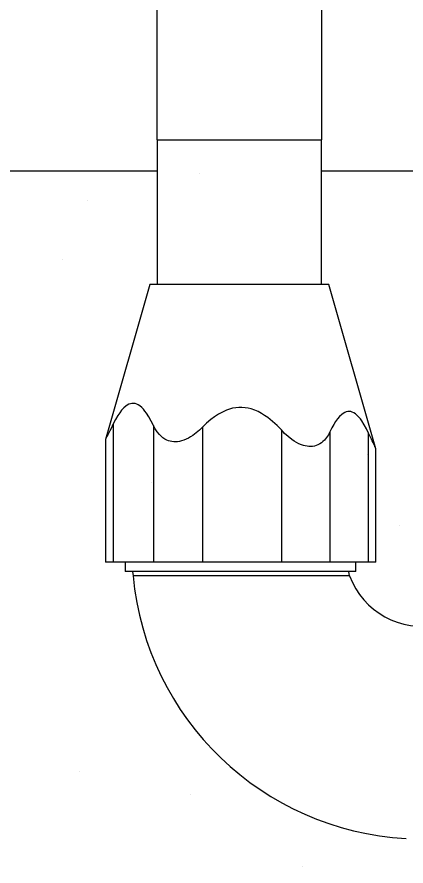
# Model space of a CAD drawing. Extents: x -36 to 357, y 137 to 237.
# Drawn here: x 12.4354 to 12.4726, y 181.5861 to 181.6673 of the extents above; entities that cross this region are included whole.
import ezdxf

# ---------------------------------------------------------------- set-up
doc = ezdxf.new("R2010")
doc.units = 0
doc.header["$LTSCALE"] = 0.01
doc.layers.add('01', color=1, linetype='CONTINUOUS')
doc.layers.add('A-HACHURAPARED', color=254, linetype='CONTINUOUS')

msp = doc.modelspace()

# ---------------------------------------------------------------- linework, layer by layer
at = {"layer": '01', "ltscale": 10}
for p, q in [((12.44878281736933, 181.6555735946761), (12.44878281736933, 181.7236476690144)), ((12.4645058173694, 181.7236476690144), (12.4645058173694, 181.6555735946761)), ((12.44878281736933, 181.6555735946761), (12.4645058173694, 181.6555735946761)), ((12.44878281736933, 181.6555735946761), (12.44878281736933, 181.6417361832414)), ((12.4645058173694, 181.6417361832414), (12.4645058173694, 181.6555735946761)), ((12.44878281736933, 181.652586053152), (12.13667260527252, 181.652586053152)), ((12.50119431372337, 181.652586053152), (12.4645058173694, 181.652586053152)), ((12.4480943173698, 181.6417361832414), (12.44384629736492, 181.6269215769207)), ((12.46519431736892, 181.6417361832414), (12.4480943173698, 181.6417361832414)), ((12.46969897866625, 181.6260265623683), (12.46519431736892, 181.6417361832414)), ((12.44459849165728, 181.6284000399063), (12.44459849165728, 181.6151861832415)), ((12.44843214953294, 181.6282616180605), (12.44843214953294, 181.6151861832415)), ((12.45313748425947, 181.6280923252013), (12.45313748426274, 181.6151861832415)), ((12.46066443306086, 181.6278228764226), (12.46066443306086, 181.6151861832415)), ((12.46531163062104, 181.6276573424398), (12.46531163062104, 181.6151861832415)), ((12.46900492154241, 181.6151861832415), (12.46900492154132, 181.6275262306278)), ((12.44384568921746, 181.6269195262064), (12.44384568921746, 181.6151861832415)), ((12.46969958681479, 181.6260235645063), (12.46969897866625, 181.6260265623683)), ((12.46969958681479, 181.6151861832415), (12.46969958681479, 181.6260240129931)), ((12.44459849165728, 181.6151861832415), (12.44384568921746, 181.6151861832415)), ((12.44843214953294, 181.6151861832415), (12.44459849165728, 181.6151861832415)), ((12.44574763801579, 181.6151861832415), (12.44574763801579, 181.6142861832415)), ((12.45313748426274, 181.6151861832415), (12.44843214953294, 181.6151861832415)), ((12.46066443306086, 181.6151861832415), (12.45313748426274, 181.6151861832415)), ((12.46531163062104, 181.6151861832415), (12.46066443306086, 181.6151861832415)), ((12.46900492154241, 181.6151861832415), (12.46531163062104, 181.6151861832415)), ((12.46779763801537, 181.6142861832415), (12.46779763801537, 181.6151861832415)), ((12.46969958681479, 181.6151861832415), (12.46900492154241, 181.6151861832415)), ((12.46779763801537, 181.6142861832415), (12.44574763801579, 181.6142861832415)), ((12.44642263801511, 181.6142861832415), (12.44648626955936, 181.6138636738297)), ((12.46718626955922, 181.6138636738297), (12.46712263801496, 181.6142861832415)), ((12.46718626955922, 181.6138636738297), (12.44648626955936, 181.6138636738297))]:
    msp.add_line(p, q, dxfattribs=at)
for points in [[(12.44843214953185, 181.6282616180585, 0), (12.44822558312922, 181.6286770965873, 0), (12.44800723321464, 181.629069151905, 0), (12.44777596951794, 181.6294301553564, 0), (12.44762847775823, 181.6296308043653, 0), (12.44747466737831, 181.6298149900087, 0), (12.44731506579742, 181.6299789621451, 0), (12.447150200437, 181.6301189706327, 0), (12.44698059871521, 181.6302312653301, 0), (12.44683451189453, 181.6303014620356, 0), (12.44668548250961, 181.6303482571124, 0), (12.44653504714229, 181.6303705254416, 0), (12.44638474237222, 181.6303671419044, 0), (12.44623524330059, 181.6303375568884, 0), (12.44608704683783, 181.6302832540721, 0), (12.44594139199949, 181.6302061549191, 0), (12.44579951780438, 181.6301081808927, 0), (12.44559552826727, 181.6299275265375, 0), (12.44539988077563, 181.6297111721177, 0), (12.4452129383521, 181.629465611437, 0), (12.44503506401929, 181.6291973382995, 0), (12.44481062525888, 181.6288117820315, 0), (12.44459849165728, 181.6284000399063, 0)], [(12.46066443305977, 181.6278228764245, 0), (12.46025371450783, 181.6282463671175, 0), (12.45981952551706, 181.6286462525341, 0), (12.45935956531507, 181.6290148160315, 0), (12.45906615413373, 181.629219888202, 0), (12.45876009863428, 181.6294083307596, 0), (12.45844242005337, 181.6295763047649, 0), (12.45811413963097, 181.6297199712785, 0), (12.45777627860812, 181.6298354913609, 0), (12.45748681425762, 181.6299076406285, 0), (12.45719142346284, 181.6299562228129, 0), (12.45689314029482, 181.629980060041, 0), (12.45659499882136, 181.6299779744398, 0), (12.45629829206778, 181.6299493626228, 0), (12.45600406785711, 181.6298956934663, 0), (12.45571481506672, 181.6298188882717, 0), (12.45543302257179, 181.6297208683402, 0), (12.45503026016818, 181.6295407837125, 0), (12.45464382818614, 181.6293247914663, 0), (12.45427448442283, 181.6290793893222, 0), (12.45392298667653, 181.6288110750008, 0), (12.45352015953145, 181.6284627876019, 0), (12.45313748425838, 181.6280923252002, 0)], [(12.46900492154132, 181.6275262306308, 0), (12.46880367500494, 181.6279387850818, 0), (12.46859099013714, 181.6283272916869, 0), (12.4683658375518, 181.6286839886771, 0), (12.46822231475967, 181.6288815932981, 0), (12.46807273593445, 181.6290623888777, 0), (12.46791765648964, 181.6292226857783, 0), (12.46775763183873, 181.6293587943623, 0), (12.46759321739523, 181.6294670249921, 0), (12.46744969876677, 181.6295345576437, 0), (12.46730343693348, 181.6295780745965, 0), (12.46715595633, 181.6295965609929, 0), (12.46700878138659, 181.6295890019752, 0), (12.46686264094246, 181.629554989308, 0), (12.46671792727725, 181.6294961185103, 0), (12.46657580654723, 181.6294144012805, 0), (12.46643744490434, 181.6293118493172, 0), (12.46623482805449, 181.629120572561, 0), (12.46604071479273, 181.6288925102637, 0), (12.46585540151432, 181.6286344600028, 0), (12.46567918461774, 181.628353219356, 0), (12.46549096073872, 181.6280150954839, 0), (12.46531163061995, 181.6276573424379, 0)], [(12.44459849165728, 181.6284000399063, 0), (12.4444878363855, 181.6281743772066, 0), (12.44438131678185, 181.6279587097557, 0), (12.44427851703736, 181.6277521355016, 0), (12.44418227076135, 181.6275602704085, 0), (12.44410839414236, 181.6274141777164, 0), (12.44404116672672, 181.6272823262128, 0), (12.44399966188216, 181.6272015913302, 0), (12.44396219974301, 181.6271293046727, 0), (12.44392927567101, 181.6270664142497, 0), (12.44389942159109, 181.6270101982079, 0), (12.44387448708153, 181.626964343715, 0), (12.44385705576137, 181.6269337456633, 0), (12.44384966593502, 181.6269220093456, 0), (12.44384606767349, 181.6269179349982, 0), (12.44384568921746, 181.6269185617323, 0)], [(12.45313748425947, 181.6280923251995, 0), (12.45284123881834, 181.627806732753, 0), (12.45252859130237, 181.6275394498939, 0), (12.45220017393517, 181.6272962165835, 0), (12.45199248582762, 181.627162487361, 0), (12.45177809767961, 181.6270409023089, 0), (12.45155867405633, 181.6269337779204, 0), (12.45133587951864, 181.6268434306891, 0), (12.45111137863173, 181.6267721771082, 0), (12.45092525814002, 181.6267291346144, 0), (12.45073912405173, 181.6267008982422, 0), (12.45055497350263, 181.6266880007858, 0), (12.45037480362848, 181.626690975039, 0), (12.45019947131627, 181.6267100977399, 0), (12.45002937251925, 181.6267446327547, 0), (12.44986584146395, 181.6267935917893, 0), (12.44971021237693, 181.6268559865501, 0), (12.44951384566671, 181.6269594340004, 0), (12.44933123090491, 181.6270829629106, 0), (12.44916257641457, 181.6272235718048, 0), (12.44900809051983, 181.6273782592069, 0), (12.44878814759618, 181.6276496452324, 0), (12.44859709165762, 181.6279461979055, 0), (12.44843214953294, 181.6282616180586, 0)], [(12.46531163062104, 181.6276573424376, 0), (12.46515964677678, 181.6273701200071, 0), (12.46498390242746, 181.62710111554, 0), (12.46478205688513, 181.6268560796124, 0), (12.4646450243567, 181.6267212075616, 0), (12.46449577314493, 181.6265984692974, 0), (12.46433473038855, 181.6264902183981, 0), (12.46416232321867, 181.6263988084417, 0), (12.46397897877073, 181.6263265930065, 0), (12.46382024313102, 181.6262831051495, 0), (12.4636543279405, 181.6262543387476, 0), (12.46348288630911, 181.6262408419963, 0), (12.46330757134569, 181.626243163091, 0), (12.46312905380114, 181.6262615950264, 0), (12.46294810484001, 181.6262954132993, 0), (12.4627665174125, 181.6263436404947, 0), (12.46258608446665, 181.6264052991973, 0), (12.46234720539073, 181.6265074499218, 0), (12.46211203816861, 181.6266295773561, 0), (12.46188229541626, 181.6267687025226, 0), (12.46165968974642, 181.6269218464437, 0), (12.46131015152755, 181.6271981593123, 0), (12.46097822771449, 181.6275007396256, 0), (12.46066443306195, 181.6278228764253, 0)], [(12.46969897866625, 181.6260265623671, 0), (12.46969621804278, 181.6260345822439, 0), (12.46969125660658, 181.6260470953663, 0), (12.46968406312521, 181.6260641838463, 0), (12.46967472888068, 181.626085641963, 0), (12.4696492085503, 181.6261426686705, 0), (12.46961541039204, 181.6262166652128, 0), (12.46959107044863, 181.6262694495648, 0), (12.46956418286941, 181.6263274783938, 0), (12.46950299061068, 181.6264589185427, 0), (12.46943213838099, 181.6266105839583, 0), (12.46935376692168, 181.6267781414188, 0), (12.4692732853488, 181.6269502582436, 0), (12.46918799798445, 181.627132885774, 0), (12.46909816922203, 181.627325628155, 0), (12.46900492154132, 181.6275262306305, 0)]]:
    msp.add_polyline3d(points, dxfattribs=at)
for radius, start, end in [(0.02775927624854449, 185.3815443567365, 266.8169451020396), (0.007409382204826377, 200.5714802458038, 282.0068809755224)]:
    msp.add_arc((12.47412318920074, 181.6164671504544), radius, start, end, dxfattribs=at)
at = {"layer": 'A-HACHURAPARED', "color": 252}
for p, q in [((12.45286456274562, 181.6523621047562), (12.45286456274562, 181.6523621047562)), ((12.44216873531058, 181.6497281295642), (12.44216873531058, 181.6497281295642)), ((12.43975487230761, 181.6440862084416), (12.43975487230761, 181.6440862084416)), ((12.46889746229832, 181.6254934945468), (12.46889746229832, 181.6254934945468)), ((12.44824764872562, 181.6227748950152), (12.44824764872562, 181.6227748950152)), ((12.47198468936552, 181.6186479459599), (12.47198468936552, 181.6186479459599)), ((12.44135490360356, 181.5951448847087), (12.44135490360356, 181.5951448847087)), ((12.45197139058958, 181.5929476593805), (12.45197139058958, 181.5929476593805)), ((12.4626824619514, 181.5861239543545), (12.4626824619514, 181.5861239543545))]:
    msp.add_line(p, q, dxfattribs=at)

doc.saveas('drawing.dxf')
